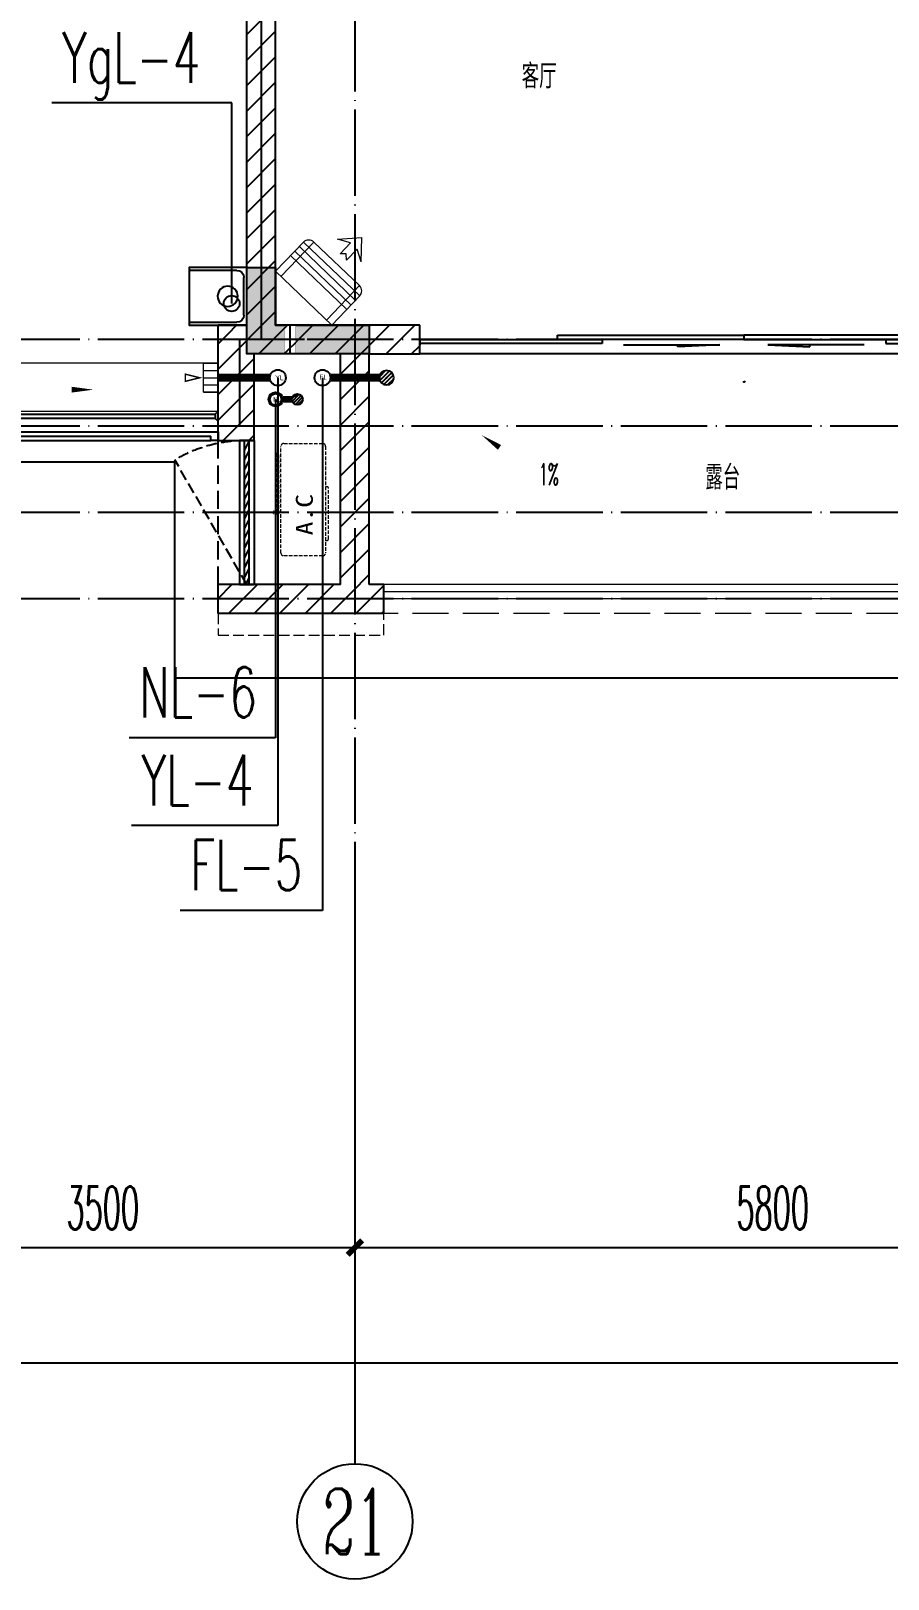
# Model space of a CAD drawing. Extents: x 27938 to 1507990, y 110129 to 923079.
# Drawn here: x 854168 to 860117, y 277410 to 288152 of the extents above; entities that cross this region are included whole.
import ezdxf
from ezdxf.enums import TextEntityAlignment as Align

# ---------------------------------------------------------------- set-up
doc = ezdxf.new("R2010")
doc.units = 0
doc.header["$LTSCALE"] = 1000
doc.header["$MEASUREMENT"] = 0
for name, pattern in [('#P_--_20B1_001_t3$0$DASH', [0.35, 0.25, -0.1]), ('DASH', [0.35, 0.25, -0.1]), ('DOTE', [2.4200000000000004, 2, -0.2, 0.02, -0.2])]:
    doc.linetypes.add(name, pattern=pattern)
for name, color, linetype in [('----建筑底图', 8, 'Continuous'), ('3-栏杆1', 135, 'Continuous'), ('AXIS', 3, 'Continuous'), ('AXIS_TEXT', 7, 'Continuous'), ('COLU', 7, 'Continuous'), ('DIM_凝结', 150, 'Continuous'), ('DIM_废水', 31, 'Continuous'), ('DIM_雨水', 4, 'Continuous'), ('DOTE', 1, 'Continuous'), ('EQUIP_地漏', 7, 'Continuous'), ('LVTRY', 6, 'Continuous'), ('PIPE-凝结', 150, 'N'), ('PIPE-废水', 31, 'TG_F'), ('PIPE-雨水', 4, 'TG_Y'), ('PUB_HATCH', 8, 'Continuous'), ('PUB_TEXT', 4, 'Continuous'), ('S-砼墙填充', 251, 'Continuous'), ('VPIPE-凝结', 150, 'N'), ('VPIPE-废水', 31, 'Continuous'), ('VPIPE-雨水', 4, 'Y'), ('WALL', 9, 'Continuous'), ('WINDOW', 4, 'Continuous'), ('WINDOW_TEXT', 7, 'Continuous'), ('机电标识类', 1, 'Continuous'), ('看线', 251, 'Continuous'), ('管', 193, 'Continuous'), ('铝合金', 144, 'Continuous')]:
    doc.layers.add(name, color=color, linetype=linetype)
for name, color, linetype, lineweight in [('平面-分水线', 214, 'Continuous', 15), ('平面-排水沟', 86, 'Continuous', 15), ('平面-栏杆', 135, 'Continuous', 15), ('平面-看线', 45, 'Continuous', 15), ('平面-空调室内机', 176, 'Continuous', 9), ('平面-空调预留孔', 173, 'Continuous', 15), ('空调', 76, 'Continuous', 13)]:
    doc.layers.add(name, color=color, linetype=linetype, lineweight=lineweight)
doc.styles.add('_TCH_AXIS', font='COMPLEX', dxfattribs={"bigfont": 'GBCBIG'})
doc.styles.add('_TCH_DIM', font='SIMPLEX.shx', dxfattribs={"width": 0.7, "bigfont": 'GBCBIG.shx'})
doc.styles.add('_TCH_DIM_T3', font='SIMPLEX.shx', dxfattribs={"width": 0.4941176470588236, "bigfont": 'GBCBIG.shx'})
doc.styles.add('_TCH_WINDOW', font='SIMPLEX.shx', dxfattribs={"width": 0.7, "height": 3.5, "bigfont": 'GBCBIG.shx'})
doc.styles.add('_TWT_SERIAL', font='SIMPLEX', dxfattribs={"width": 0.8, "height": 3.5, "bigfont": 'HZTXT'})
doc.styles.add('COMPLEX', font='COMPLEX')
doc.styles.get("Standard").update_dxf_attribs({"font": 'gbenor.shx', "bigfont": 'gbcbig.shx'})
doc.styles.add('TG_LINETYPE', font='SIMPLEX', dxfattribs={"width": 0.8, "height": 3, "bigfont": 'HZTXT'})
doc.styles.add('黑体', font='simhei.ttf')
doc.linetypes.add('N', pattern='A,3,-0.2,["N",Standard,S=0.25,R=0,X=-0.1,Y=-0.115],-0.2', length=3.4)
doc.linetypes.add('TG_F', pattern='A,2,-0.3,["F",TG_LINETYPE,S=0.1,R=0,X=-0.23,Y=-0.15],0', length=2.3)
doc.linetypes.add('TG_Y', pattern='A,2,-0.229,["Y",TG_LINETYPE,S=0.1,R=0,X=-0.229,Y=-0.15],0', length=2.229)
doc.linetypes.add('Y', pattern='A,3,-0.2,["Y",Standard,S=0.25,R=0,X=-0.1,Y=-0.115],-0.2', length=3.4)
doc.dimstyles.new('_TCH_ARCH&&100', dxfattribs={"dimtxt": 297.5, "dimasz": 100, "dimexe": 250, "dimexo": 300, "dimgap": 126.25, "dimtad": 1, "dimdec": 0, "dimzin": 0, "dimdsep": 46, "dimtxsty": '_TCH_DIM_T3', "dimblk": 'ARCHTICK', "dimcen": 0.09, "dimclrt": 4, "dimazin": 2, "dimtfac": 1, "dimtdec": 0, "dimtix": 1, "dimtmove": 2, "dimatfit": 3, "dimfxl": 100, "dimtolj": 1, "dimtzin": 0, "dimarcsym": 0})
pattern_1 = [(45, (0, 89.755675), (-88.38838300365748, 88.3883830036575), [])]

# ---------------------------------------------------------------- blocks, each defined once
blk = doc.blocks.new('$lvtry$00000171')
at = {"color": 0}
for p, q in [((-74.24621202462731, 10.60660171788186), (-10.60660171788186, 74.24621202462731)), ((-69.81875867368217, -27.39235180270043), (27.39235180242758, 69.81875867368217)), ((-53.03300858900184, -53.03300858886359), (53.03300858900184, 53.03300858886359)), ((-27.39235180242758, -69.81875867368217), (69.81875867368217, 27.39235180270043)), ((10.60660171788186, -74.24621202462731), (74.24621202462731, -10.60660171788186))]:
    blk.add_line(p, q, dxfattribs=at)
blk.add_circle((0, 0), 75, dxfattribs=at)
blk.add_point((0, 0), dxfattribs=at)
blk = doc.blocks.new('$TwtSys$00000141')
at = {"color": 1}
for p, q in [((-47.09803151780761, 3.836055847277748), (-5.041545145413693, 45.89254221967349)), ((-47.09803151780761, 3.836055847277748), (-5.041545145413693, 45.89254221967349)), ((-43.60958444554853, -17.52724007043071), (17.52724007042889, 43.60958444554853)), ((-43.60958444554853, -17.52724007043071), (17.52724007042889, 43.60958444554853)), ((-33.23401871576607, -33.23401871577153), (33.23401871576607, 33.23401871576425)), ((-33.23401871576607, -33.23401871576971), (33.23401871576607, 33.23401871576425)), ((-16.17805684451741, -43.53063328177632), (43.79137317708955, 16.43879673983065)), ((-16.17805684451741, -43.53063328177632), (43.79137317708955, 16.43879673983247)), ((5.715553844029273, -46.12975947626182), (46.12974035062325, -5.715572969671484)), ((5.715553844029273, -46.12975947626182), (46.12974035062325, -5.715572969671484))]:
    blk.add_line(p, q, dxfattribs=at)
blk.add_circle((0, -1.818989403545856e-12), 47, dxfattribs=at)
blk.add_circle((0, -1.818989403545856e-12), 47, dxfattribs=at)
blk = doc.blocks.new('gsergvr')
at = {"layer": '平面-空调预留孔', "linetype": 'DASH', "ltscale": 0.1}
for p, q in [((34075.40689820799, 17176.21177392045), (34075.40689820799, 17166.21177392045)), ((34085.40689820799, 17156.21177392045), (34438.2425664645, 17156.21177392045)), ((34448.2425664645, 17166.21177392045), (34448.2425664645, 17176.21177392045))]:
    blk.add_line(p, q, dxfattribs=at)
blk.add_lwpolyline([(34679.34183939642, 17515.32109233934), (34259.5236940319, 17515.32109233934), (34259.5236940319, 17500.20703668251), (34679.34183939642, 17500.20703668251)], close=True, dxfattribs=at)
blk.add_lwpolyline([(34728.55383313683, 17176.21177392068), (33988.55383313683, 17176.21177392045, -0.414213562373517), (33968.55383313683, 17196.21177392045), (33968.5538331373, 17466.21177392045, -0.414213562372746), (33988.5538331373, 17486.21177392045), (34728.55383313636, 17486.21177392045, -0.4142135623727947), (34748.55383313636, 17466.21177392045), (34748.55383313683, 17196.21177392091, -0.4142135623733224)], format="xyb", close=True, dxfattribs=at)
for centre, start, end in [((34085.40689820799, 17166.21177392045), 180, 270), ((34438.2425664645, 17166.21177392045), 270, 0)]:
    blk.add_arc(centre, 10, start, end, dxfattribs=at)
at = {"layer": '平面-空调预留孔', "color": 251, "linetype": 'DASH', "ltscale": 0.1, "true_color": 0x636466, "style": '黑体', "width": 1.2}
blk.add_text('A.C', height=117.045, dxfattribs=at).set_placement((34110.94965887904, 17264.83656359856))
blk = doc.blocks.new('rtyryrtyeeretee')
at = {"layer": '平面-空调预留孔'}
blk.add_blockref('gsergvr', (635673.4605407391, 326705.7952499206), dxfattribs=at)
blk = doc.blocks.new('dasdasf1sa2f31as32f')
for p, q in [((-116.0333029678441, 585.5764855154375), (43.31421442719875, 640.474787555806)), ((-22.77745136787416, 585.5073602304651), (-116.0333029678441, 585.5764855154375)), ((-22.77745136787416, 585.5073602304651), (-73.37246493535349, 493.2492008739632)), ((32.42647185805254, 555.0730752506729), (-18.10105440387269, 462.9379765309382)), ((82.68419507401995, 476.5984332799144), (32.42647185805254, 555.0730752506729)), ((82.68419507401995, 476.5984332799144), (43.31421442719875, 640.474787555806)), ((-473.4737950866693, 259.6563084750783), (-339.4594785901136, 504.0265200089943)), ((-269.8119794043596, 524.3392218776735), (-427.6640969782602, 236.5016507070477)), ((114.6759563127998, 208.4019676803059), (-359.0953820513678, 468.2211672088001)), ((134.6253530689864, 245.484414406435), (-338.8351731522707, 505.1322360634172)), ((-269.8119794043596, 524.3392218776735), (113.7016146283713, 314.0177107195245)), ((-31.30690161697567, 504.4059078391083), (-73.37246493535349, 493.2492008739632)), ((-18.10105440387269, 462.9379765309382), (-31.30690161697567, 504.4059078391083)), ((72.34237424354069, 131.9136772763986), (-401.1422099253978, 391.5503122554119)), ((92.58920825674431, 168.8330396253091), (-380.8957810040447, 428.4689359338913)), ((0, 0), (-473.4737950866693, 259.6563084750783)), ((113.7016146283713, 314.0177107195245), (-44.1505029455293, 26.18013954889921)), ((134.0143164967885, 244.3702115339634), (0, 0))]:
    blk.add_line(p, q)
for centre, radius, start, end in [((-294.4793780628825, 479.3591213504569), 51.30000000018548, 61.25933126190097, 151.2593312616622), ((89.03421596984845, 269.0376101925353), 51.29999999996637, 331.2593312598987, 61.25933126186338)]:
    blk.add_arc(centre, radius, start, end)
blk = doc.blocks.new('DFSFSF')
at = {"layer": '平面-分水线'}
for p, q in [((697141.9143252881, 775567.7311356195), (697141.9143252881, 775667.5561356199)), ((697342.3369560526, 775667.5561356199), (697142.6869560517, 775667.5561356199)), ((697193.1069603423, 775567.7311356195), (697193.1069603423, 775667.5561356199)), ((697242.5119560522, 775567.7311356195), (697242.5119560522, 775667.5561356199)), ((697291.916951762, 775567.7311356195), (697291.916951762, 775667.5561356199)), ((697342.3369560526, 775667.5561356199), (697342.3369560526, 775567.7311356195)), ((697342.3369560526, 775567.7311356195), (697342.3369560526, 775667.5561356199)), ((697342.3369560526, 775567.7311356195), (697142.6869560517, 775567.7311356195))]:
    blk.add_line(p, q, dxfattribs=at)
blk = doc.blocks.new('DFGDGDGD')
at = {"layer": '平面-分水线', "const_width": 10}
blk.add_lwpolyline([(697267.5119560522, 775440.6606483405), (697242.5119560522, 775540.6606483405), (697217.5119560522, 775440.6606483405)], close=True, dxfattribs=at)
blk.add_blockref('DFSFSF', (0, 0))
blk = doc.blocks.new('GDGDGRD')
at = {"layer": 'S-砼墙填充'}
h = blk.add_hatch(color=256, dxfattribs=at)
h.dxf.hatch_style = 1
h.paths.add_polyline_path([(442866.5580736538, 288915.3640138778), (442666.5580736538, 288915.3640138778), (442666.5580736538, 288515.3640138778), (442016.5580688668, 288515.3640028661), (442016.5580688668, 288315.3640028661), (442866.5580736538, 288315.3640138778)])
at = {"layer": 'COLU', "color": 6}
blk.add_lwpolyline([(442866.5580736538, 288915.3640138778), (442666.5580736538, 288915.3640138778), (442666.5580736538, 288515.3640138778), (442016.5580688668, 288515.3640028661), (442016.5580688668, 288315.3640028661), (442866.5580736538, 288315.3640138778)], close=True, dxfattribs=at)
blk = doc.blocks.new('dongkong')
blk.add_wipeout([(-603756.0415179721, 210770.96306340612), (-603756.0415180603, 210570.80961624245), (-603836.0415181214, 210570.80961593534), (-603836.0415181519, 210770.96306307407)])
at = {"layer": '机电标识类', "color": 250, "linetype": 'DASH', "ltscale": 400}
for p, q in [((-603796.0415180789, 210770.9630630909), (-603796.0415180789, 210570.8096162414)), ((-603896.0415180789, 210670.6929921169), (-603696.0415180789, 210670.6929921169))]:
    blk.add_line(p, q, dxfattribs=at)
at = {"layer": '空调', "color": 6, "linetype": 'DASH', "const_width": 2}
blk.add_lwpolyline([(-603756.0415180789, 210770.9630630909), (-603756.0415180789, 210570.8096162414), (-603836.0415180789, 210570.8096162414), (-603836.0415180789, 210770.9630630909)], close=True, dxfattribs=at)
blk = doc.blocks.new('A$C3EB2330C')
at = {"layer": '管'}
for p, q in [((-0.0007213222561404109, 379.9995217677206), (329.9992786777439, 379.9995217677206)), ((379.9992786777439, 329.9995217677206), (379.9992786777439, 69.99952176772058)), ((329.9992786777439, 19.99952176772058), (-0.0007213222561404109, 19.99952176772058))]:
    blk.add_line(p, q, dxfattribs=at)
blk.add_lwpolyline([(399.9992786777439, 399.9995217677206), (399.9992786777439, -0.000478232279419899), (-0.0007213222561404109, -0.000478232279419899), (-0.0007213222561404109, 399.9995217677206)], close=True, dxfattribs=at)
for centre, start, end in [((329.9992786777439, 329.9995217677206), 0, 90), ((329.9992786777439, 69.99952176772058), 270, 360)]:
    blk.add_arc(centre, 50, start, end, dxfattribs=at)
blk.add_ellipse((267.4755955390865, 199.9995217677206), major_axis=(-49.49747468307308, -49.49747468307304), ratio=0.9999999999994058, start_param=-0.7853981633977454, end_param=5.49778714378184, dxfattribs=at)
blk = doc.blocks.new('_ArchTick')
at = {"color": 0, "linetype": 'ByBlock', "const_width": 0.4}
blk.add_lwpolyline([(-0.5, -0.5), (0.5, 0.5)], dxfattribs=at)
blk = doc.blocks.new('*D1185')
at = {"layer": 'AXIS', "color": 0, "lineweight": -2}
for p, q in [((13602.46589114168, -31499.80005289003), (13602.46589114168, -34749.80005289003)), ((65002.4658904167, -31499.80005289003), (65002.4658904167, -34749.80005289003)), ((13602.46589114168, -34499.80005289003), (65002.4658904167, -34499.80005289003))]:
    blk.add_line(p, q, dxfattribs=at)
at = {"layer": 'Defpoints', "color": 0}
for p in [(13602.46589114168, -31199.80005289003), (65002.4658904167, -31199.80005289003), (65002.4658904167, -34499.80005289003)]:
    blk.add_point(p, dxfattribs=at)
at = {"layer": 'AXIS', "color": 0, "lineweight": -2, "xscale": 100, "yscale": 100, "zscale": 100, "rotation": 180}
blk.add_blockref('_ArchTick', (13602.46589114168, -34499.80005289003), dxfattribs=at)
at = {"layer": 'AXIS', "color": 0, "lineweight": -2, "xscale": 100, "yscale": 100, "zscale": 100}
blk.add_blockref('_ArchTick', (65002.4658904167, -34499.80005289003), dxfattribs=at)
at = {"layer": 'AXIS', "color": 4, "insert": (39302.46589077919, -34224.80005289003), "char_height": 297.5, "attachment_point": 5, "style": '_TCH_DIM_T3'}
blk.add_mtext('\\A1;51400', dxfattribs=at)
blk = doc.blocks.new('*D1198')
at = {"layer": 'AXIS', "color": 0, "lineweight": -2}
for p, q in [((42802.45931539853, -31499.80005289003), (42802.45931539853, -33949.80005289003)), ((48602.44441606791, -31499.80005289003), (48602.44441606791, -33949.80005289003)), ((42802.45931539853, -33699.80005289003), (48602.44441606791, -33699.80005289003))]:
    blk.add_line(p, q, dxfattribs=at)
at = {"layer": 'Defpoints', "color": 0}
for p in [(42802.45931539853, -31199.80005289003), (48602.44441606791, -31199.80005289003), (48602.44441606791, -33699.80005289003)]:
    blk.add_point(p, dxfattribs=at)
at = {"layer": 'AXIS', "color": 0, "lineweight": -2, "xscale": 100, "yscale": 100, "zscale": 100, "rotation": 180}
blk.add_blockref('_ArchTick', (42802.45931539853, -33699.80005289003), dxfattribs=at)
at = {"layer": 'AXIS', "color": 0, "lineweight": -2, "xscale": 100, "yscale": 100, "zscale": 100}
blk.add_blockref('_ArchTick', (48602.44441606791, -33699.80005289003), dxfattribs=at)
at = {"layer": 'AXIS', "color": 4, "insert": (45702.45186573322, -33424.80005289003), "char_height": 297.5, "attachment_point": 5, "style": '_TCH_DIM_T3'}
blk.add_mtext('\\A1;5800', dxfattribs=at)
blk = doc.blocks.new('*D1199')
at = {"layer": 'AXIS', "color": 0, "lineweight": -2}
for p, q in [((39302.45932494954, -31499.80005289003), (39302.45932494954, -33949.80005289003)), ((42802.45931539853, -31499.80005289003), (42802.45931539853, -33949.80005289003)), ((39302.45932494954, -33699.80005289003), (42802.45931539853, -33699.80005289003))]:
    blk.add_line(p, q, dxfattribs=at)
at = {"layer": 'Defpoints', "color": 0}
for p in [(39302.45932494954, -31199.80005289003), (42802.45931539853, -31199.80005289003), (42802.45931539853, -33699.80005289003)]:
    blk.add_point(p, dxfattribs=at)
at = {"layer": 'AXIS', "color": 0, "lineweight": -2, "xscale": 100, "yscale": 100, "zscale": 100, "rotation": 180}
blk.add_blockref('_ArchTick', (39302.45932494954, -33699.80005289003), dxfattribs=at)
at = {"layer": 'AXIS', "color": 0, "lineweight": -2, "xscale": 100, "yscale": 100, "zscale": 100}
blk.add_blockref('_ArchTick', (42802.45931539853, -33699.80005289003), dxfattribs=at)
at = {"layer": 'AXIS', "color": 4, "insert": (41052.45932017404, -33424.80005289003), "char_height": 297.5, "attachment_point": 5, "style": '_TCH_DIM_T3'}
blk.add_mtext('\\A1;3500', dxfattribs=at)
blk = doc.blocks.new('_AXISO')
at = {"color": 0}
blk.add_circle((0, 0), 0.5, dxfattribs=at)
at = {"layer": 'AXIS_TEXT', "color": 0, "style": 'COMPLEX', "width": 1.041666666666667}
blk.add_attdef('A', text='', height=0.56, dxfattribs=at).set_placement((-0.25, -0.28), (0.25, -0.28), align=Align.FIT)
blk = doc.blocks.new('$DorLib2D$00000138')
at = {"color": 0, "linetype": 'Continuous'}
for p, q in [((-0.2875000000003638, -2.131628207280301e-14), (-0.2875000000003638, 0.1537753792110692)), ((-0.2875000000003638, 0.1537753792110692), (0, 0.1537753792110692)), ((0, 0.1537753792110976), (0, 7.105427357601002e-15)), ((0.2875000000003638, 0.1537753792110692), (0, 0.1537753792110692)), ((0.2875000000003638, -2.131628207280301e-14), (0.2875000000003638, 0.1537753792110692)), ((-0.5, -0.139864741756405), (-0.5, -2.131628207280301e-14)), ((-0.5, -2.131628207280301e-14), (-0.21875, -2.131628207280301e-14)), ((0, -2.131628207280301e-14), (-0.2875000000003638, -2.131628207280301e-14)), ((-0.21875, -2.131628207280301e-14), (-0.21875, -0.139864741756405)), ((0, -2.131628207280301e-14), (0.2875000000003638, -2.131628207280301e-14)), ((0.21875, -2.131628207280301e-14), (0.21875, -0.139864741756405)), ((0.5, -2.131628207280301e-14), (0.21875, -2.131628207280301e-14)), ((0.5, -2.131628207280301e-14), (0.5, -0.194552241756405)), ((0.5, -0.139864741756405), (0.5, -2.131628207280301e-14)), ((-0.21875, -0.139864741756405), (-0.5, -0.139864741756405)), ((0.21875, -0.139864741756405), (0.5, -0.139864741756405)), ((-0.1856715078083653, -0.1859990653694013), (-0.03702418641842087, -0.1859990653694013)), ((-0.03702418641842087, -0.1859990653694013), (-0.101855674160106, -0.2582593850092678)), ((-0.101855674160106, -0.2582593850092678), (-0.101855674160106, -0.1859990653694013)), ((0.1856715078083653, -0.1859990653694013), (0.03702418641842087, -0.1859990653694013)), ((0.03702418641842087, -0.1859990653694013), (0.101855674160106, -0.2582593850092678)), ((0.101855674160106, -0.2582593850092678), (0.101855674160106, -0.1859990653694013))]:
    blk.add_line(p, q, dxfattribs=at)
blk = doc.blocks.new('$WINLIB2D$00000039')
at = {"color": 0}
for points in [[(-0.4999999999983409, 0.5000000000445652), (-0.4999999999999964, -0.4999999999999716)], [(0.5000000000016591, 0.4999999999536158), (-0.4999999999983409, 0.5000000000445652)], [(0.4999999999983338, -0.5000000000463842), (0.4999999999999609, 0.4999999999999432)], [(-0.499999999999428, 0.1666666667124446), (0.500000000000572, 0.1666666666205998)], [(-0.3838834764901549, -0.166666666632409), (-0.4479860405916831, 0.1666666667079113)], [(-0.3158924398378069, -0.166666666637866), (-0.3799950039392748, 0.1666666667006353)], [(-0.2479014031851996, -0.166666666645142), (-0.3120039672867243, 0.1666666666951784)], [(-0.1799103665328481, -0.1666666666505989), (-0.2440129306343159, 0.1666666666887977)], [(-0.1119193298802692, -0.1666666666569512), (-0.1760218939817904, 0.1666666666824455)], [(-0.04392829322788927, -0.1666666666633319), (-0.1080308573293216, 0.1666666666760648)], [(0.02406274342471804, -0.1666666666696841), (-0.04003982067680312, 0.1666666666697125)], [(0.09205378007703402, -0.1666666666751411), (0.02795121597557682, 0.1666666666642556)], [(0.1600448167296129, -0.1666666666815217), (0.0959422526280953, 0.1666666666578749)], [(0.2280358533819644, -0.166666666687874), (0.163933289280525, 0.1666666666505989)], [(0.2960268900345753, -0.1666666666942547), (0.231924325933047, 0.1666666666460657)], [(0.3640179266869801, -0.1666666667006069), (0.2999153625854838, 0.166666666639685)], [(0.4320089633395341, -0.1666666667060639), (0.3679063992380058, 0.166666666632409)], [(0.4999999999916831, -0.1666666667115209), (0.4358974358904746, 0.1666666666260568)], [(-0.4518745131427302, -0.1666666666260284), (-0.5000000000072298, 0.08358586507802102)], [(-0.500000000000572, -0.1666666666214951), (0.499999999999428, -0.1666666667124446)], [(0.4999999999983338, -0.5000000000463842), (-0.5000000000016662, -0.4999999999554348)]]:
    blk.add_lwpolyline(points, dxfattribs=at)
blk = doc.blocks.new('A$C1B43746D')
at = {"layer": 'PUB_HATCH'}
h = blk.add_hatch(dxfattribs=at)
h.set_pattern_fill('普通砖', color=256, scale=50, style=0)
h.set_pattern_definition(pattern_1)
h.paths.add_polyline_path([(42152.45446968448, -27366.46672055236), (42052.45446968433, -27299.80005388355), (41852.46588043301, -27299.8000538796), (42102.46588047665, -27499.80005388454), (42152.45446968474, -27499.80005388567)])
h = blk.add_hatch(dxfattribs=at)
h.set_pattern_fill('普通砖', color=256, scale=50, style=0)
h.set_pattern_definition(pattern_1)
h.paths.add_polyline_path([(42102.46588060842, -28099.80005993164), (42102.46588047665, -27499.80005388454), (41852.46588043301, -27299.8000538796), (41852.46588060842, -28099.80005998652)])
h = blk.add_hatch(dxfattribs=at)
h.set_pattern_fill('普通砖', color=256, scale=50, style=0)
h.set_pattern_definition(pattern_1)
h.paths.add_polyline_path([(42902.46588128727, -27499.80005390038), (43252.46587658368, -27499.80005390682), (43252.46587658735, -27299.80005390685), (42802.46588133203, -27299.80005389854), (42802.46588130225, -27433.13338723172)])
h = blk.add_hatch(dxfattribs=at)
h.set_pattern_fill('普通砖', color=256, scale=50, style=0)
h.set_pattern_definition(pattern_1)
h.paths.add_polyline_path([(42802.4658802878, -29166.46672755535), (42902.46588060016, -29099.80006181638), (42902.46588128727, -27499.80005390038), (42802.4658813022, -27433.13338723172), (42702.46588128729, -27499.80005389624), (42702.46588060019, -29099.80005997763)])
h = blk.add_hatch(dxfattribs=at)
h.set_pattern_fill('普通砖', color=256, scale=50, style=0)
h.set_pattern_definition(pattern_1)
h.paths.add_polyline_path([(42802.46588027121, -29166.46672755535), (42702.46588060019, -29099.80005997763), (41852.46591747164, -29099.80005237326), (41852.46591568242, -29299.80005237326), (42802.46587966305, -29299.80006087205)])
h = blk.add_hatch(dxfattribs=at)
h.set_pattern_fill('普通砖', color=256, scale=50, style=0)
h.set_pattern_definition(pattern_1)
h.paths.add_polyline_path([(43002.46588167013, -29099.80006276077), (42902.46588060016, -29099.80006181638), (42802.4658802878, -29166.46672755535), (42802.4658796133, -29299.80006087205), (43002.4658797814, -29299.80006276077)])
at = {"layer": '3-栏杆1', "color": 8}
for p, q in [((36772.73454544845, -27917.65372955881), (41832.19722243655, -27917.60924921278)), ((41832.19722225645, -27917.58765152923), (41852.46585265349, -27899.80007321469)), ((41852.46585265349, -27899.80007321469), (41832.19722243666, -27917.58765137091)), ((41832.19722243666, -27917.58765137091), (41832.19722243946, -27946.86993122927)), ((41832.19722243934, -27946.89151926723), (36772.73454544565, -27946.93597974861)), ((41852.4658291036, -27966.71680626494), (41832.19722243946, -27946.86993122927))]:
    blk.add_line(p, q, dxfattribs=at)
at = {"layer": 'AXIS', "color": 8}
blk.add_line((42802.45931539848, -31199.85803825059), (42802.45931539848, -35199.85803825059), dxfattribs=at)
at = {"layer": 'DOTE', "color": 169, "ltscale": 0.2}
blk.add_line((42152.45446958463, -22899.8000612511), (42152.45446958474, -27399.80006144871), dxfattribs=at)
at = {"layer": 'DOTE', "color": 169, "linetype": 'DOTE', "ltscale": 0.3}
for p, q in [((42802.46588122821, -22899.80006120331), (42802.46588122821, -31199.80005289003)), ((66302.46589040197, -27399.80006144871), (12302.46589115635, -27399.80006144871)), ((42002.46587008401, -27399.80006144865), (42002.46587008401, -27999.80006144877)), ((66302.46589040197, -27999.80006144877), (12302.46589115635, -27999.80006144877)), ((66302.46589040197, -28599.80005289009), (12302.46589115635, -28599.80005289009)), ((66302.46589040197, -29199.80005289009), (12302.46589115635, -29199.80005289003))]:
    blk.add_line(p, q, dxfattribs=at)
at = {"layer": 'VPIPE-凝结', "color": 8}
blk.add_line((41852.46587591479, -27664.84171776706), (42212.46349306509, -27664.84177777858), dxfattribs=at)
at = {"layer": 'VPIPE-凝结', "color": 8, "ltscale": 0.1}
blk.add_line((42632.46828077477, -27664.80005509721), (42972.46588130062, -27664.80008535244), dxfattribs=at)
blk.add_lwpolyline([(42364.86348180263, -27814.80006822455), (42292.46348180273, -27814.80006642407)], dxfattribs=at)
at = {"layer": 'VPIPE-凝结', "color": 8}
blk.add_circle((42252.46348180273, -27814.80006642407), 40, dxfattribs=at)
at = {"layer": 'VPIPE-废水', "color": 8}
blk.add_circle((42577.46828077477, -27664.80005509721), 55, dxfattribs=at)
at = {"layer": 'VPIPE-雨水', "color": 8}
blk.add_circle((42267.46348180273, -27664.80006822455), 55, dxfattribs=at)
at = {"layer": 'WALL', "color": 8}
for p, q in [((42052.45446968433, -27299.80005388355), (42052.45446958236, -22799.80006125732)), ((42052.45446968433, -27299.80005388355), (41852.46588043301, -27299.8000538796)), ((41852.46588060842, -28099.80005998652), (41852.46588043301, -27299.8000538796)), ((43252.46587658735, -27299.80005390685), (42802.46588133203, -27299.80005389854)), ((43252.46587658368, -27499.80005390682), (43252.46587658735, -27299.80005390685)), ((42152.45446968474, -27499.80005388567), (42102.46588047665, -27499.80005388454)), ((42102.46588060842, -28099.80005993164), (42102.46588047665, -27499.80005388454)), ((42702.46588060019, -29099.80005997763), (42702.46588128729, -27499.80005389624)), ((42902.46588128727, -27499.80005390038), (43252.46587658368, -27499.80005390682)), ((42902.46588060016, -29099.80006181638), (42902.46588128727, -27499.80005390038)), ((41852.46588060842, -28099.80005998652), (42102.46588060842, -28099.80005993164)), ((42702.46588060019, -29099.80005997763), (41852.46591747164, -29099.80005237326)), ((41852.46591568242, -29299.80005237326), (41852.46591747164, -29099.80005237326)), ((43002.46588167013, -29099.80006276077), (42902.46588060016, -29099.80006181638)), ((43002.4658797814, -29299.80006276077), (43002.46588167013, -29099.80006276077)), ((42802.46587966305, -29299.80006087205), (41852.46591568242, -29299.80005237326)), ((43002.4658797814, -29299.80006276077), (42802.4658796133, -29299.80006087205))]:
    blk.add_line(p, q, dxfattribs=at)
at = {"layer": 'WINDOW', "color": 8}
blk.add_line((47752.47729719322, -27499.80005398974), (43252.46587658367, -27499.80005390683), dxfattribs=at)
at = {"layer": 'WINDOW', "color": 8, "linetype": 'DASH', "ltscale": 0.3}
blk.add_lwpolyline([(42052.46587667614, -29099.80005995434), (41552.46587667742, -28233.77465617115, -0.1316524975897076), (42052.4658766858, -28099.80005995609)], format="xyb", dxfattribs=at)
at = {"layer": '平面-排水沟', "color": 8}
blk.add_lwpolyline([(41852.46588050097, -27564.24408700172), (39402.46589077951, -27564.24409467698)], dxfattribs=at)
for points in [[(40579.48129395966, -27747.6631368064, 0, 0, 0), (40987.29305772379, -27747.66313680663, 0, 40.00000000000001, 0), (40837.29305772379, -27747.66313680654, 0, 0, 0)], [(44037.73437923589, -28306.89832006017, 0, 0, 0), (43682.64656454907, -28063.13188013207, 0, 40.00000000000001, 0), (43806.31077492388, -28148.02689219035, 0, 0, 0)]]:
    blk.add_lwpolyline(points, format="xyseb", dxfattribs=at)
at = {"layer": '平面-栏杆', "color": 8}
for points in [[(47652.46588072204, -29149.80006121966), (43002.46588072577, -29149.80006276077)], [(47652.46588072204, -29199.80006121873), (43002.46588072577, -29199.80006276077)]]:
    blk.add_lwpolyline(points, dxfattribs=at)
at = {"layer": '平面-看线', "color": 8}
blk.add_line((41852.46588056546, -27899.80004871933), (36752.46590099472, -27899.80006143235), dxfattribs=at)
blk.add_lwpolyline([(47652.46588072204, -29099.80006122036), (43002.46588072577, -29099.800062761)], dxfattribs=at)
at = {"layer": '平面-看线', "color": 8, "linetype": 'DASH', "ltscale": 0.3}
blk.add_lwpolyline([(41852.46591112926, -29299.80005237326), (41852.46591112926, -29449.80005237326), (43002.46587381163, -29449.80006323342), (43002.46585531835, -29299.79918664094)], dxfattribs=at)
at = {"layer": '平面-看线', "color": 8, "linetype": 'DASH'}
blk.add_lwpolyline([(47652.46588072204, -29299.80006121733), (43002.46586250723, -29299.79918664094)], dxfattribs=at)
at = {"layer": '看线', "color": 8, "linetype": '#P_--_20B1_001_t3$0$DASH', "ltscale": 0.5}
blk.add_lwpolyline([(41852.46591291868, -29099.8000508821), (41852.46591012517, -28099.80006147077)], dxfattribs=at)
at = {"layer": '看线', "color": 8}
blk.add_lwpolyline([(61902.46586443065, -28549.80005305319), (61902.46586046868, -29749.80005237326), (41552.46488020138, -29749.80005237326), (41552.47008036403, -28249.80005354295), (39302.46589077916, -28249.80006093608)], dxfattribs=at)
at = {"layer": '铝合金', "color": 8}
for points in [[(36782.44970933429, -28039.7828791666), (41822.44985911669, -28039.79883308243)], [(36802.45786019368, -28069.77755573875), (41802.45784330543, -28069.80415434111)], [(36802.46584367438, -28099.77755467646), (41802.46582678612, -28099.80415327882)], [(41822.44985911669, -28039.79883308243), (41852.4498580544, -28039.79084960173), (41852.46582746424, -28099.80004843255), (41802.46582923469, -28099.81335423363), (41802.45784575399, -28069.81335529592)], [(41852.45784398355, -28069.80004949484), (41852.46582746424, -28099.80004843255), (41802.46582923469, -28099.81335423363), (41802.46316807449, -28089.81335458776), (41802.46316807449, -28089.81335458776), (41802.45784330543, -28069.80415434111)]]:
    blk.add_lwpolyline(points, dxfattribs=at)
at = {"color": 8, "xscale": -1}
blk.add_blockref('GDGDGRD', (484919.0445932514, -315815.1631473267), dxfattribs=at)
at = {"color": 8}
for name, p, rotation in [('DFGDGDGD', (-733815.0902597025, 669577.6702382865), 270), ('rtyryrtyeeretee', (386480.9631781935, -698542.7475139059), 90)]:
    blk.add_blockref(name, p, dxfattribs=dict(at, rotation=rotation))
at = {"layer": 'AXIS', "color": 8}
ref = blk.add_blockref('_AXISO', (42802.45931539848, -35599.85803825059), dxfattribs=dict(at, xscale=800, yscale=800, zscale=800))
ref.add_attrib('A', '21', dxfattribs={"layer": 'AXIS_TEXT', "color": 8, "ltscale": 0.5, "height": 452.5483399593904, "style": '_TCH_AXIS', "width": 0.7241379310344886}).set_placement((42576.18514541878, -35826.13220823029), (43028.73348537817, -35826.13220823029), align=Align.FIT)
at = {"layer": 'EQUIP_地漏', "color": 8, "xscale": 0.8, "yscale": 0.8, "zscale": 0.8}
blk.add_blockref('$TwtSys$00000141', (42402.46348180273, -27814.80006822455), dxfattribs=at)
at = {"layer": 'LVTRY', "color": 8, "xscale": -0.6666666667107825, "yscale": 0.6666666667107825, "rotation": 90.00000000602213}
blk.add_blockref('$lvtry$00000171', (43022.46588130388, -27664.8000853472), dxfattribs=at)
at = {"layer": 'WINDOW', "color": 8}
ref = blk.add_blockref('$DorLib2D$00000138', (45502.47158689029, -27399.80005394829), dxfattribs=dict(at, xscale=4500.011420609546, yscale=-200, zscale=4500.011420609546, rotation=179.9999999989443))
ref.add_attrib('A', 'TLM4523', (45495.82158688454, -27694.42505394649), dxfattribs={"layer": 'WINDOW_TEXT', "color": 8, "ltscale": 0.5, "height": 4.25, "rotation": 359.9999999989442, "style": '_TCH_WINDOW', "width": 0.4941176470588236})
ref = blk.add_blockref('$WINLIB2D$00000039', (42052.45278125023, -28599.80005239218), dxfattribs=dict(at, xscale=-1000, yscale=-100, zscale=-1000, rotation=270))
ref.add_attrib('A', 'BYC1022b', (42241.08115435275, -28607.30005239218), dxfattribs={"layer": 'WINDOW_TEXT', "color": 8, "ltscale": 0.5, "height": 4.25, "rotation": 90, "style": '_TCH_WINDOW', "width": 0.4941176470588236})
at = {"layer": '平面-空调预留孔', "color": 8, "rotation": 344.9999999966897}
blk.add_blockref('dasdasf1sa2f31as32f', (42642.62308850698, -27299.80005400773), dxfattribs=at)
at = {"layer": '管', "color": 8, "xscale": -1, "rotation": 180}
blk.add_blockref('A$C3EB2330C', (41652.45519100653, -26899.80053209513), dxfattribs=at)
at = {"layer": 'PUB_TEXT', "color": 8}
for s, height, p in [('客厅', 168.7943262411347, (43960.0658698472, -25657.31742031925)), ('YL', 35, (42248.50514846939, -27682.30006822455)), ('FL', 35, (42557.03234234402, -27678.1402568068)), ('NL', 35, (42234.96348158154, -27832.30006822455)), ('露台', 168.7943262411347, (45234.39533194422, -28440.50642706844))]:
    blk.add_text(s, height=height, dxfattribs=at).set_placement(p)
at = {"layer": '平面-排水沟', "color": 7, "style": '_TCH_DIM', "width": 0.4941176470588236}
blk.add_text('1%', height=148.75, dxfattribs=at).set_placement((44078.9970040976, -28409.59995575027))
at = {"layer": 'AXIS', "color": 8}
for p1, p2, distance, picture, middle in [((13602.46589114168, -31199.80005289003), (65002.4658904167, -31199.80005289003), -3300, '*D1185', (39302.46589077919, -34224.80005289003)), ((39302.45932494954, -31199.80005289003), (42802.45931539853, -31199.80005289003), -2500, '*D1199', (41052.45932017404, -33424.80005289003)), ((42802.45931539853, -31199.80005289003), (48602.44441606791, -31199.80005289003), -2500, '*D1198', (45702.45186573322, -33424.80005289003))]:
    dim = blk.add_aligned_dim(p1=p1, p2=p2, distance=distance, dimstyle='_TCH_ARCH&&100', dxfattribs=at)
    dim.commit()
    dim.dimension.update_dxf_attribs({"geometry": picture, "text_midpoint": middle})
at = {"layer": '平面-空调室内机', "color": 8, "ltscale": 0.3, "rotation": 180}
blk.add_blockref('dongkong', (-561443.5870483954, 183270.8929306685), dxfattribs=at)
at = {"layer": 'PUB_HATCH'}
h = blk.add_hatch(dxfattribs=at)
h.set_pattern_fill('普通砖', color=256, scale=50, style=0)
h.set_pattern_definition(pattern_1)
h.paths.add_polyline_path([(42152.45446968448, -27366.46672055235), (42252.45446968434, -27299.80005388784), (42252.4544695869, -22999.80006124488), (42052.45446958236, -22799.80006125732), (42052.45446968433, -27299.80005388355)])
h = blk.add_hatch(dxfattribs=at)
h.set_pattern_fill('普通砖', color=256, scale=50, style=0)
h.set_pattern_definition(pattern_1)
h.paths.add_polyline_path([(42802.4658813022, -27433.13338723172), (42802.46588133217, -27299.80005389854), (42252.45446968434, -27299.80005388784), (42152.45446968448, -27366.46672055235), (42152.45446968474, -27499.80005388567), (42702.46588128729, -27499.80005389624)])
at = {"layer": 'WALL', "color": 8}
for p, q in [((42252.45446968434, -27299.80005388784), (42252.4544695869, -22999.80006124488)), ((42802.46588133217, -27299.80005389854), (42252.45446968434, -27299.80005388784)), ((42702.46588128729, -27499.80005389624), (42152.45446968474, -27499.80005388567))]:
    blk.add_line(p, q, dxfattribs=at)

msp = doc.modelspace()

# ---------------------------------------------------------------- block references
at = {"layer": '----建筑底图', "ltscale": 0.5}
msp.add_blockref('A$C1B43746D', (813614.1128116931, 313410.2261473267), dxfattribs=at)

# ---------------------------------------------------------------- next in the draw order: linework, layer by layer
at = {"layer": 'DIM_凝结'}
for p, q in [((855866.5763026022, 285595.4260791022), (855866.5763026022, 283247.546)), ((855866.5763026022, 283247.546), (854850.0678373153, 283247.546))]:
    msp.add_line(p, q, dxfattribs=at)
at = {"layer": 'DIM_废水'}
for p, q in [((856191.5811017952, 285745.4260922295), (856191.5811017952, 282049.469)), ((856191.5811017952, 282049.469), (855203.7994963783, 282049.469))]:
    msp.add_line(p, q, dxfattribs=at)
at = {"layer": 'DIM_雨水'}
for p, q in [((855561.5866407326, 287652.1166598635), (854314.0598531945, 287652.1166598635)), ((855561.5674510781, 286260.5428402009), (855561.5866407326, 287652.1166598635)), ((855881.5763028231, 285745.4260791022), (855881.5763028231, 282637.951)), ((855881.5763028231, 282637.951), (854865.0678375362, 282637.951))]:
    msp.add_line(p, q, dxfattribs=at)
at = {"layer": 'PIPE-凝结', "ltscale": 0.5, "const_width": 45}
msp.add_lwpolyline([(855916.5762934964, 285595.4260801011), (855978.9762934963, 285595.4260791016)], dxfattribs=at)
at = {"layer": 'PIPE-废水', "ltscale": 0.5, "const_width": 55.00000000000001}
msp.add_lwpolyline([(856586.5786929943, 285745.4260619736), (856246.5810924685, 285745.4260880161)], dxfattribs=at)
at = {"layer": 'PIPE-雨水', "ltscale": 0.5, "const_width": 55.00000000000001}
msp.add_lwpolyline([(855826.5762937735, 285745.4205592509), (855466.5786922066, 285745.3844295592)], dxfattribs=at)
at = {"layer": 'VPIPE-凝结'}
msp.add_circle((855866.5763026022, 285595.4260791022), 50, dxfattribs=at)
at = {"layer": 'VPIPE-废水'}
msp.add_circle((856191.5811017952, 285745.4260922295), 55, dxfattribs=at)
at = {"layer": 'VPIPE-雨水'}
for centre in [(855561.5674510781, 286260.5428402009), (855881.5763028231, 285745.4260791022)]:
    msp.add_circle(centre, 55, dxfattribs=at)

# ---------------------------------------------------------------- next in the draw order: texts
at = {"layer": 'DIM_凝结', "color": 7, "style": '_TWT_SERIAL', "width": 0.6400000000000001}
msp.add_text('NL-6', height=350, dxfattribs=at).set_placement((854920.0678373153, 283387.546))
at = {"layer": 'DIM_废水', "color": 7, "style": '_TWT_SERIAL', "width": 0.6400000000000001}
msp.add_text('FL-5', height=350, dxfattribs=at).set_placement((855273.7994963783, 282189.469))
at = {"layer": 'DIM_雨水', "color": 7, "style": '_TWT_SERIAL', "width": 0.6400000000000001}
for s, p in [('YgL-4', (854384.0598531945, 287792.1166598635)), ('YL-4', (854935.0678375362, 282777.951))]:
    msp.add_text(s, height=350, dxfattribs=at).set_placement(p)

doc.saveas('drawing.dxf')
